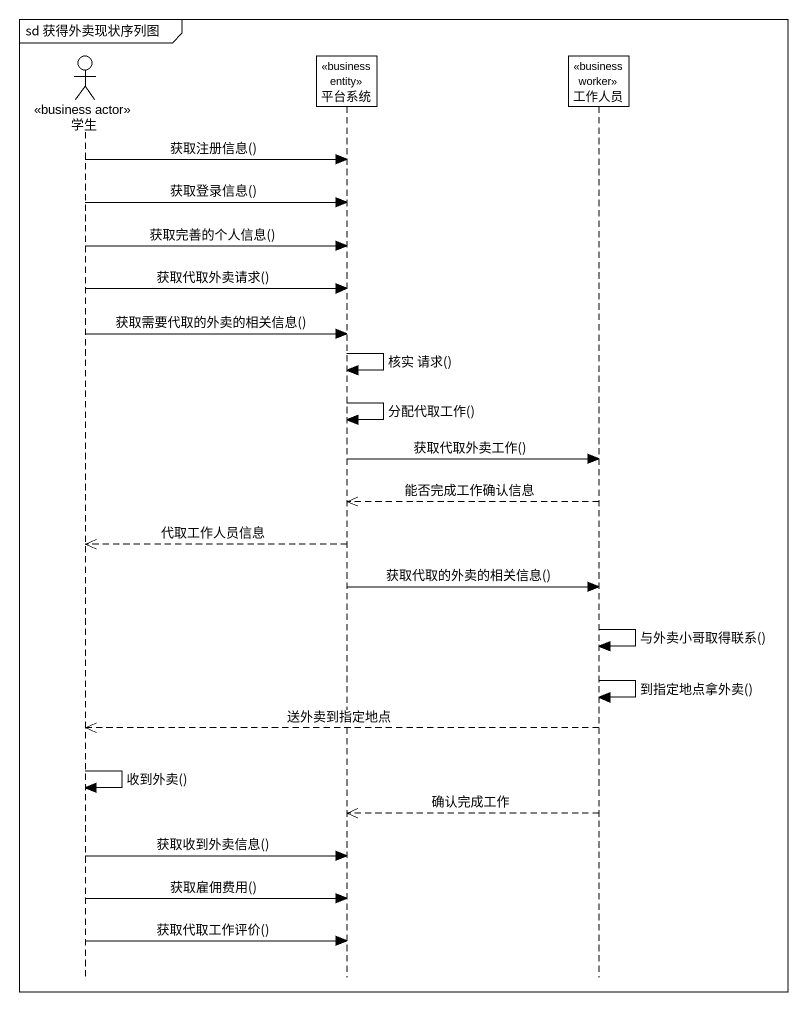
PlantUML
@startuml
mainframe sd 获得外卖现状序列图
hide footbox
actor 学生 <<business actor>>
participant 平台系统 <<business entity>>
participant 工作人员 <<business worker>>

学生 -> 平台系统 : 获取注册信息()
学生 -> 平台系统 : 获取登录信息()
学生 -> 平台系统 : 获取完善的个人信息()
学生 -> 平台系统 : 获取代取外卖请求()
学生 -> 平台系统 : 获取需要代取的外卖的相关信息()
平台系统 -> 平台系统 : 核实 请求()
平台系统 -> 平台系统 : 分配代取工作()
平台系统 -> 工作人员 : 获取代取外卖工作()
工作人员 -->> 平台系统 : 能否完成工作确认信息
平台系统 -->> 学生 : 代取工作人员信息
平台系统 -> 工作人员 : 获取代取的外卖的相关信息()
工作人员 -> 工作人员 : 与外卖小哥取得联系()
工作人员 -> 工作人员 : 到指定地点拿外卖()
工作人员 -->> 学生 : 送外卖到指定地点
学生 -> 学生 : 收到外卖()
工作人员 -->> 平台系统 : 确认完成工作
学生 -> 平台系统 : 获取收到外卖信息()
学生 -> 平台系统 : 获取雇佣费用()
学生 -> 平台系统 : 获取代取工作评价()
@enduml
